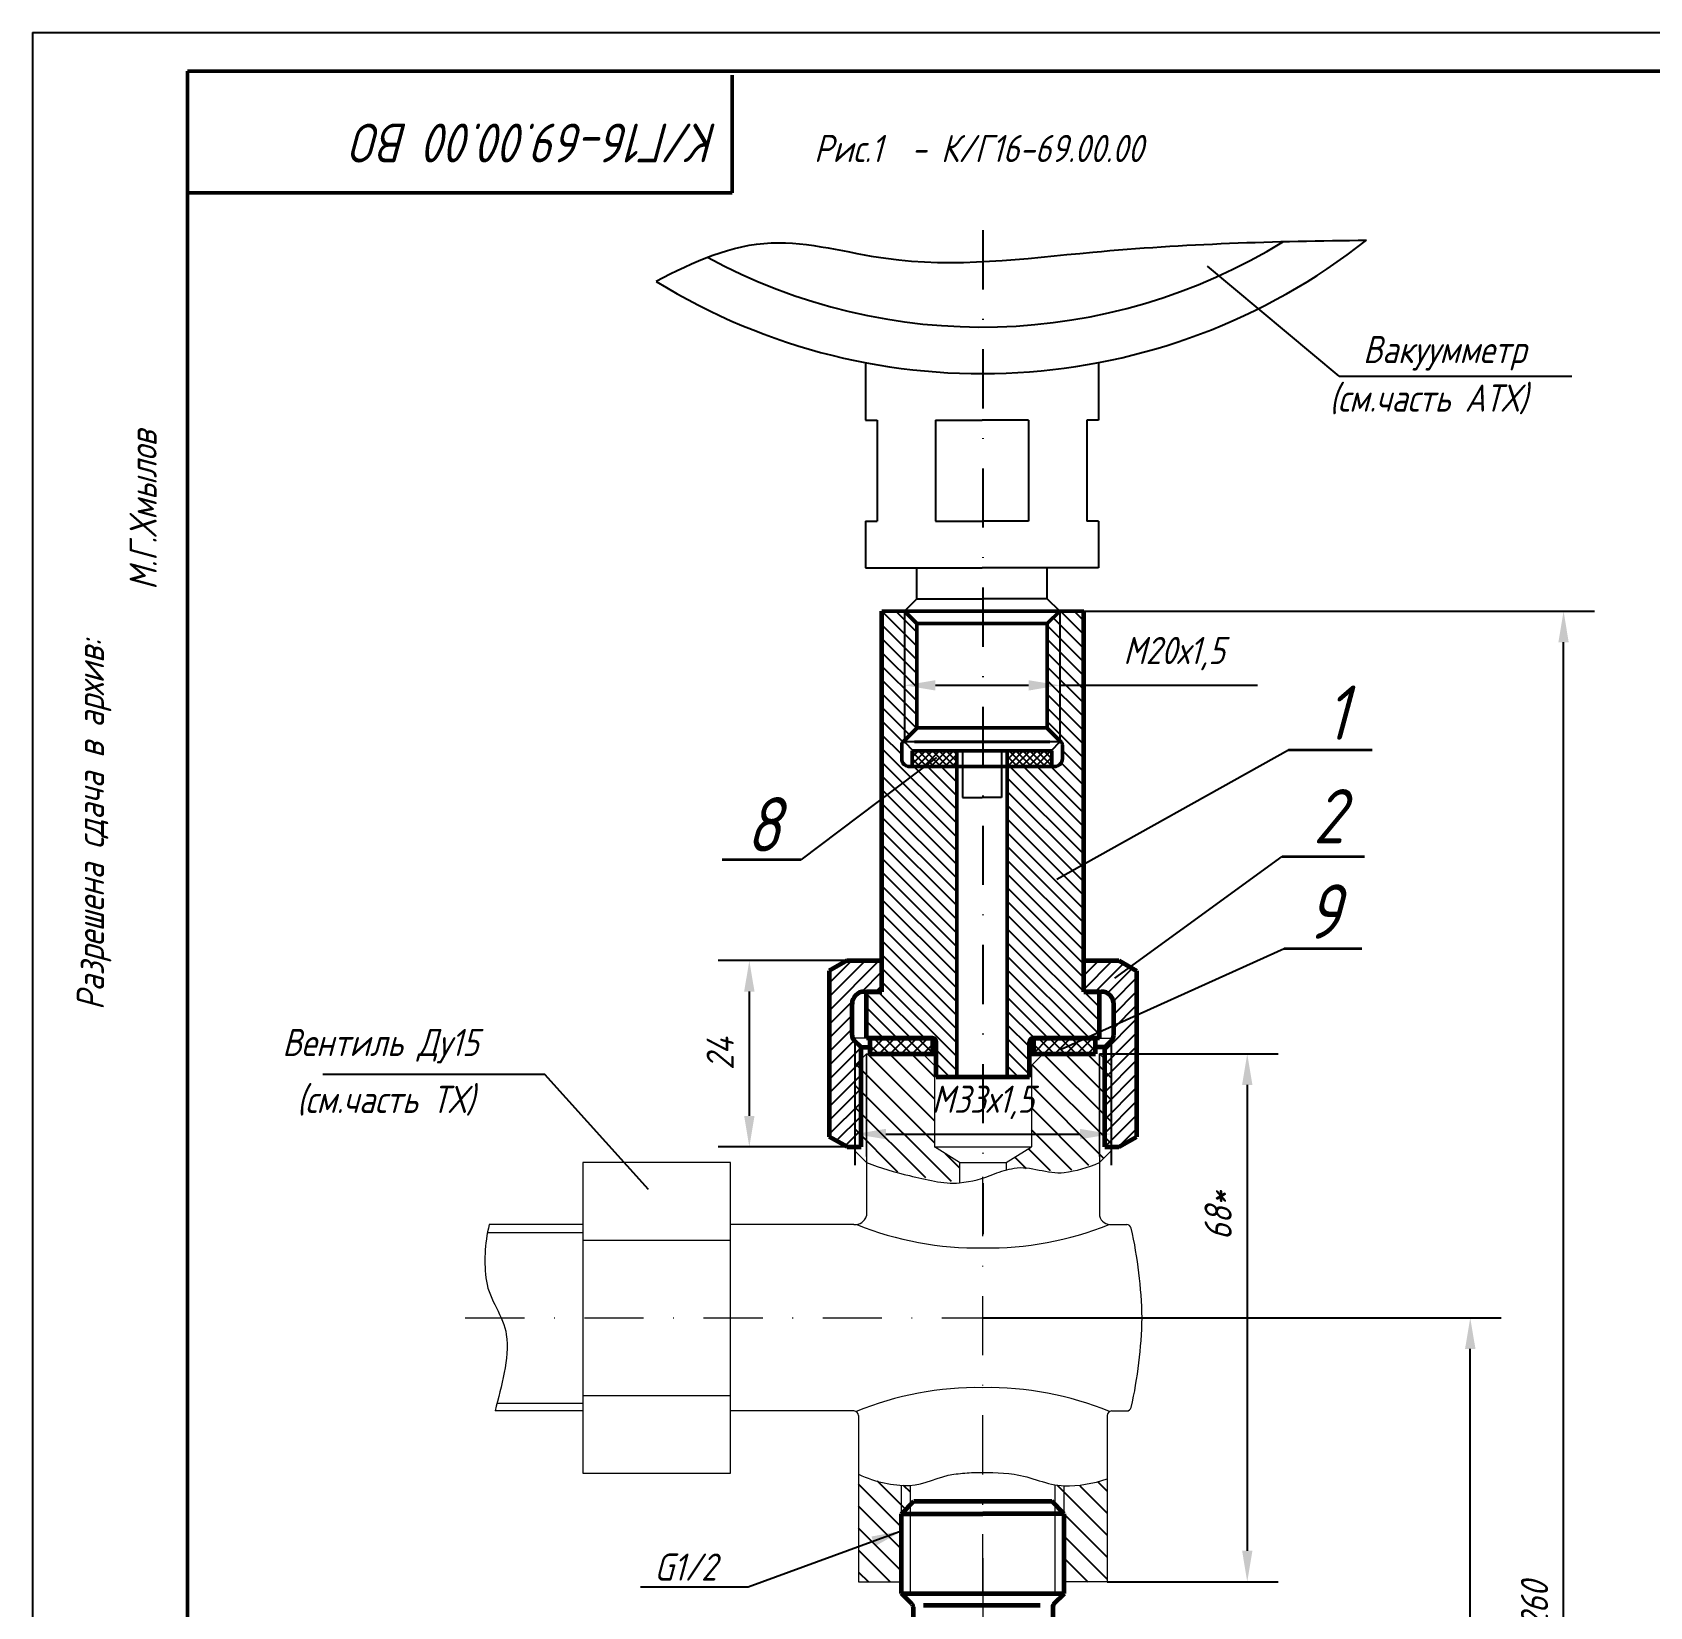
# Model space of a CAD drawing. Header units: inches. Extents: x 4898 to 5789, y 2851 to 3271.
# Drawn here: x 4898.4 to 5106.7, y 3068 to 3270.8 of the extents above; entities that cross this region are included whole.
import ezdxf

# ---------------------------------------------------------------- set-up
doc = ezdxf.new("R2010")
doc.units = ezdxf.units.IN
doc.header["$LTSCALE"] = 0.6
doc.header["$MEASUREMENT"] = 0
for name, pattern in [('DASHDOT', [25.4, 12.7, -6.35, 0, -6.35]), ('K5LT_BASIC', [0]), ('K5LT_THIN', [0])]:
    doc.linetypes.add(name, pattern=pattern)
doc.styles.get("Standard").update_dxf_attribs({"font": 'romand.shx', "width": 0.8, "oblique": 15, "height": 3.5})
doc.dimstyles.get("Standard").update_dxf_attribs({"dimtxt": 3.5, "dimasz": 4, "dimexe": 4, "dimexo": 0, "dimgap": 2, "dimtad": 1, "dimrnd": 0.05, "dimtxsty": 'Standard', "dimcen": 0.09, "dimadec": 0, "dimazin": 2, "dimtfac": 1, "dimtmove": 0, "dimatfit": 3, "dimfxl": 0.18, "dimtolj": 1, "dimtzin": 0, "dimlwd": 25, "dimlwe": 25, "dimarcsym": 0})
pattern_1 = [(135, (3714.0886, 188.417), (-1.4142136, -1.4142136), [])]

# ---------------------------------------------------------------- blocks, each defined once
blk = doc.blocks.new('U44')
at = {"color": 5, "linetype": 'K5LT_BASIC', "lineweight": 60, "true_color": 0x0000ff}
for p, q in [((2859.11, -1293.45), (2857.81, -1295.7)), ((2857.81, -1295.7), (2859.11, -1293.45)), ((2871.51, -1293.45), (2859.11, -1293.45)), ((2872.81, -1295.7), (2871.51, -1293.45)), ((2854.81, -1295.95), (2857.81, -1295.95)), ((2854.81, -1295.95), (2854.81, -1317.45)), ((2854.81, -1296.45), (2854.81, -1297.2)), ((2857.81, -1295.7), (2857.81, -1317.7)), ((2857.81, -1295.7), (2857.81, -1306.7)), ((2857.81, -1295.7), (2857.81, -1317.7)), ((2857.81, -1295.7), (2857.81, -1317.7)), ((2857.81, -1306.7), (2857.81, -1295.7)), ((2872.81, -1295.7), (2872.81, -1317.7)), ((2872.81, -1295.7), (2872.81, -1317.7)), ((2872.81, -1306.7), (2872.81, -1295.7)), ((2875.81, -1295.95), (2872.81, -1295.95)), ((2875.81, -1295.95), (2875.81, -1296.7)), ((2875.81, -1295.95), (2875.81, -1317.45)), ((2879.96, -1297.55), (2881.31, -1296.2)), ((2881.31, -1296.2), (2881.31, -1317.2)), ((2881.31, -1296.22), (2891.58, -1296.22)), ((2891.58, -1296.22), (2891.58, -1306.71)), ((2891.58, -1296.22), (2893.18, -1297.82)), ((2879.6, -1297.7), (2876.81, -1297.7)), ((2879.81, -1299.05), (2879.81, -1314.08)), ((2893.18, -1297.82), (2893.18, -1315.58)), ((2871.16, -1299.77), (2859.46, -1299.77)), ((2857.81, -1317.7), (2857.81, -1306.7)), ((2857.81, -1306.7), (2857.81, -1317.7)), ((2872.81, -1306.7), (2872.81, -1317.7)), ((2891.58, -1317.18), (2891.58, -1306.69)), ((2871.16, -1313.63), (2859.46, -1313.63)), ((2879.6, -1315.7), (2876.81, -1315.7)), ((2879.96, -1315.85), (2881.31, -1317.2)), ((2891.58, -1317.18), (2893.18, -1315.58)), ((2857.81, -1317.45), (2854.81, -1317.45)), ((2859.11, -1319.95), (2857.81, -1317.7)), ((2857.81, -1317.7), (2859.11, -1319.95)), ((2872.81, -1317.7), (2871.51, -1319.95)), ((2872.81, -1317.45), (2875.81, -1317.45)), ((2881.31, -1317.18), (2891.58, -1317.18)), ((2871.51, -1319.95), (2859.11, -1319.95))]:
    blk.add_line(p, q, dxfattribs=at)
at = {"color": 7, "linetype": 'K5LT_THIN', "lineweight": 18}
for p, q in [((2881.31, -1297.38), (2895.24, -1297.38)), ((2881.31, -1316.02), (2895.3, -1316.02))]:
    blk.add_line(p, q, dxfattribs=at)
at = {"color": 5, "linetype": 'K5LT_BASIC', "lineweight": 60, "true_color": 0x0000ff}
for centre, radius, start, end in [((2862.12, -1296.56), 4.17, 146.7144, 230.3384), ((2862.12, -1296.56), 4.17, 146.7145, 230.3384), ((2868.5, -1296.56), 4.17, 309.6616, 33.2855), ((2876.81, -1296.7), 1, 180, 270), ((2879.6, -1297.2), 0.5, 270, 315), ((2873.19, -1306.7), 15.38, 153.2217, 180), ((2873.19, -1306.7), 15.38, 153.2217, 180), ((2857.43, -1306.7), 15.38, 0, 26.7783), ((2873.19, -1306.7), 15.38, 180, 206.7783), ((2873.19, -1306.7), 15.38, 180, 206.7783), ((2857.43, -1306.7), 15.38, 333.2217, 0), ((2862.12, -1316.84), 4.17, 129.6616, 213.2856), ((2862.12, -1316.84), 4.17, 129.6616, 213.2855), ((2868.5, -1316.84), 4.17, 326.7145, 50.3384), ((2876.81, -1316.7), 1, 90, 180), ((2879.6, -1316.2), 0.5, 45, 90)]:
    blk.add_arc(centre, radius, start, end, dxfattribs=at)
blk = doc.blocks.new('*X351')
at = {"color": 0}
for p, q in [((1145.52, 802.47), (1147.24, 804.19)), ((1145.52, 803.37), (1146.34, 804.19)), ((1147.42, 802.19), (1145.52, 804.09)), ((1146.13, 802.19), (1148.13, 804.19)), ((1148.32, 802.19), (1146.32, 804.19)), ((1147.03, 802.19), (1149.03, 804.19)), ((1149.22, 802.19), (1147.22, 804.19)), ((1147.93, 802.19), (1149.93, 804.19)), ((1150.12, 802.19), (1148.12, 804.19)), ((1148.83, 802.19), (1150.83, 804.19)), ((1151.02, 802.19), (1149.02, 804.19)), ((1151.27, 802.83), (1149.91, 804.19)), ((1151.27, 803.73), (1150.81, 804.19)), ((1157.77, 803.95), (1158.01, 804.19)), ((1157.77, 803.05), (1158.91, 804.19)), ((1157.81, 802.19), (1159.81, 804.19)), ((1160, 802.19), (1158, 804.19)), ((1158.71, 802.19), (1160.71, 804.19)), ((1160.89, 802.19), (1158.89, 804.19)), ((1159.6, 802.19), (1161.6, 804.19)), ((1161.79, 802.19), (1159.79, 804.19)), ((1160.5, 802.19), (1162.5, 804.19)), ((1162.69, 802.19), (1160.69, 804.19)), ((1161.4, 802.19), (1163.4, 804.19)), ((1163.52, 802.26), (1161.59, 804.19)), ((1163.52, 803.16), (1162.49, 804.19)), ((1163.52, 804.05), (1163.38, 804.19)), ((1146.53, 802.19), (1145.52, 803.2)), ((1145.63, 802.19), (1145.52, 802.3)), ((1149.73, 802.19), (1151.27, 803.73)), ((1150.62, 802.19), (1151.27, 802.84)), ((1159.1, 802.19), (1157.77, 803.52)), ((1158.2, 802.19), (1157.77, 802.62)), ((1162.3, 802.19), (1163.52, 803.41)), ((1163.2, 802.19), (1163.52, 802.51))]:
    blk.add_line(p, q, dxfattribs=at)
blk = doc.blocks.new('*D803')
at = {"color": 0, "lineweight": 25, "transparency": 16777216}
for p, q in [((5010.68, 3196.23), (5010.68, 3182.68)), ((5030.68, 3196.23), (5030.68, 3182.68)), ((5014.68, 3186.68), (5026.68, 3186.68)), ((5030.68, 3186.68), (5056.15, 3186.68))]:
    blk.add_line(p, q, dxfattribs=at)
at = {"color": 0, "transparency": 16777216}
for points in [[(5014.68, 3187.34), (5014.68, 3186.01), (5010.68, 3186.68)], [(5026.68, 3187.34), (5026.68, 3186.01), (5030.68, 3186.68)]]:
    blk.add_solid(points, dxfattribs=at)
at = {"layer": 'DEFPOINTS', "color": 0, "transparency": 16777216}
for p in [(5010.68, 3196.23), (5030.68, 3196.23), (5030.68, 3186.68)]:
    blk.add_point(p, dxfattribs=at)
at = {"color": 0, "transparency": 16777216, "insert": (5045.41, 3190.76), "char_height": 3.5, "attachment_point": 5}
blk.add_mtext('\\A1;М20х1,5', dxfattribs=at)
blk = doc.blocks.new('*D802')
at = {"color": 0, "lineweight": 25, "transparency": 16777216}
for p, q in [((5003.29, 3151.23), (4986.71, 3151.23)), ((4990.71, 3147.23), (4990.71, 3131.23)), ((5003.29, 3127.23), (4986.71, 3127.23))]:
    blk.add_line(p, q, dxfattribs=at)
at = {"color": 0, "transparency": 16777216}
for points in [[(4990.04, 3147.23), (4991.38, 3147.23), (4990.71, 3151.23)], [(4990.04, 3131.23), (4991.38, 3131.23), (4990.71, 3127.23)]]:
    blk.add_solid(points, dxfattribs=at)
at = {"layer": 'DEFPOINTS', "color": 0, "transparency": 16777216}
for p in [(5003.29, 3151.23), (4990.71, 3127.23), (5003.29, 3127.23)]:
    blk.add_point(p, dxfattribs=at)
at = {"color": 0, "transparency": 16777216, "insert": (4986.96, 3139.23), "char_height": 3.5, "attachment_point": 5, "rotation": 90}
blk.add_mtext('\\A1;24', dxfattribs=at)
blk = doc.blocks.new('*D805')
at = {"color": 0, "lineweight": 25, "transparency": 16777216}
for p, q in [((5035.79, 3139.23), (5058.83, 3139.23)), ((5054.83, 3135.23), (5054.83, 3075.23)), ((5036.79, 3071.23), (5058.83, 3071.23))]:
    blk.add_line(p, q, dxfattribs=at)
at = {"color": 0, "transparency": 16777216}
for points in [[(5054.17, 3135.23), (5055.5, 3135.23), (5054.83, 3139.23)], [(5054.17, 3075.23), (5055.5, 3075.23), (5054.83, 3071.23)]]:
    blk.add_solid(points, dxfattribs=at)
at = {"layer": 'DEFPOINTS', "color": 0, "transparency": 16777216}
for p in [(5035.79, 3139.23), (5036.79, 3071.23), (5054.83, 3071.23)]:
    blk.add_point(p, dxfattribs=at)
at = {"color": 0, "transparency": 16777216, "insert": (5051.08, 3118.38), "char_height": 3.5, "attachment_point": 5, "rotation": 90}
blk.add_mtext('\\A1;68*', dxfattribs=at)
blk = doc.blocks.new('*D804')
at = {"color": 0, "lineweight": 25, "transparency": 16777216}
for p, q in [((5004.29, 3140.88), (5004.29, 3124.89)), ((5037.29, 3140.88), (5037.29, 3124.89)), ((5008.29, 3128.89), (5033.29, 3128.89))]:
    blk.add_line(p, q, dxfattribs=at)
at = {"color": 0, "transparency": 16777216}
for points in [[(5008.29, 3129.56), (5008.29, 3128.22), (5004.29, 3128.89)], [(5033.29, 3129.56), (5033.29, 3128.22), (5037.29, 3128.89)]]:
    blk.add_solid(points, dxfattribs=at)
at = {"layer": 'DEFPOINTS', "color": 0, "transparency": 16777216}
for p in [(5004.29, 3140.88), (5037.29, 3140.88), (5037.29, 3128.89)]:
    blk.add_point(p, dxfattribs=at)
at = {"color": 0, "transparency": 16777216, "insert": (5020.79, 3132.97), "char_height": 3.5, "attachment_point": 5}
blk.add_mtext('\\A1;М33х1,5', dxfattribs=at)
blk = doc.blocks.new('*D808')
at = {"color": 0, "lineweight": 25, "transparency": 16777216}
for p, q in [((5020.79, 3105.23), (5087.55, 3105.23)), ((5083.55, 2942.23), (5083.55, 3101.23)), ((5020.79, 2938.23), (5087.55, 2938.23))]:
    blk.add_line(p, q, dxfattribs=at)
at = {"color": 0, "transparency": 16777216}
for points in [[(5082.88, 3101.23), (5084.22, 3101.23), (5083.55, 3105.23)], [(5082.88, 2942.23), (5084.22, 2942.23), (5083.55, 2938.23)]]:
    blk.add_solid(points, dxfattribs=at)
at = {"layer": 'DEFPOINTS', "color": 0, "transparency": 16777216}
for p in [(5020.79, 3105.23), (5083.55, 3105.23), (5020.79, 2938.23)]:
    blk.add_point(p, dxfattribs=at)
at = {"color": 0, "transparency": 16777216, "insert": (5079.8, 3021.73), "char_height": 3.5, "attachment_point": 5, "rotation": 90}
blk.add_mtext('\\A1;167*', dxfattribs=at)
blk = doc.blocks.new('*D876')
at = {"color": 0, "lineweight": 25, "transparency": 16777216}
for p, q in [((5033.79, 3196.23), (5099.57, 3196.23)), ((5095.57, 2942.23), (5095.57, 3192.23)), ((5020.79, 2938.23), (5099.57, 2938.23))]:
    blk.add_line(p, q, dxfattribs=at)
at = {"color": 0, "transparency": 16777216}
for points in [[(5094.9, 3192.23), (5096.23, 3192.23), (5095.57, 3196.23)], [(5094.9, 2942.23), (5096.23, 2942.23), (5095.57, 2938.23)]]:
    blk.add_solid(points, dxfattribs=at)
at = {"layer": 'DEFPOINTS', "color": 0, "transparency": 16777216}
for p in [(5033.79, 3196.23), (5095.57, 3196.23), (5020.79, 2938.23)]:
    blk.add_point(p, dxfattribs=at)
at = {"color": 0, "transparency": 16777216, "insert": (5091.82, 3067.23), "char_height": 3.5, "attachment_point": 5, "rotation": 90}
blk.add_mtext('\\A1;~260', dxfattribs=at)

msp = doc.modelspace()

# ---------------------------------------------------------------- hatches: boundary and pattern name
h = msp.add_hatch()
h.set_pattern_fill('ANSI31', color=256, scale=10, angle=90)
h.set_pattern_definition([(135, (-1621.9926, 2279.4119), (-0.88388348, -0.88388348), [])])
h.paths.add_polyline_path([(5017.428, 3171.228), (5017.428, 3176.228), (5011.328, 3176.228, -0.4142136), (5010.328, 3177.228), (5010.328, 3179.021, -0.1989124), (5010.475, 3179.375), (5010.678, 3179.578), (5010.678, 3188.31), (5010.678, 3196.228), (5007.788, 3196.228), (5007.788, 3188.31), (5007.788, 3177.284), (5007.788, 3151.228), (5007.788, 3147.228), (5005.788, 3147.228), (5005.788, 3141.228), (5006.288, 3141.228), (5006.288, 3141.228), (5014.288, 3141.228, -0.4142136), (5014.788, 3140.728), (5014.788, 3136.228), (5017.428, 3136.228)])
h.paths.add_polyline_path([(5033.788, 3183.31), (5033.788, 3188.31), (5033.788, 3196.228), (5030.678, 3196.228), (5030.678, 3188.31), (5030.678, 3179.578), (5030.882, 3179.375, -0.1989124), (5031.028, 3179.021), (5031.028, 3177.228, -0.4142136), (5030.028, 3176.228), (5023.966, 3176.228), (5023.928, 3176.19), (5023.928, 3170.284), (5023.928, 3136.228), (5026.788, 3136.228), (5026.788, 3140.728, -0.4142136), (5027.288, 3141.228), (5027.288, 3141.228), (5035.288, 3141.228), (5035.788, 3141.228), (5035.788, 3147.228), (5033.788, 3147.228)])
h.paths.add_polyline_path([(5012.278, 3188.31), (5012.278, 3194.628), (5010.678, 3196.228), (5010.678, 3188.31), (5010.678, 3179.578), (5012.278, 3181.178)], flags=17)
h.paths.add_polyline_path([(5030.678, 3188.31), (5030.678, 3196.228), (5029.078, 3194.628), (5029.078, 3188.31), (5029.078, 3181.178), (5030.678, 3179.578)], flags=17)
h = msp.add_hatch()
h.set_pattern_fill('ANSI31', color=256, scale=10)
h.set_pattern_definition([(45, (-1621.9926, 2279.4119), (-0.88388348, 0.88388348), [])])
h.paths.add_polyline_path([(5004.288, 3140.878), (5004.231, 3140.936, -0.1989124), (5003.938, 3141.643), (5003.938, 3145.628, -0.4142136), (5005.538, 3147.228), (5007.788, 3147.228), (5007.788, 3151.228), (5003.288, 3151.228), (5000.988, 3149.901), (5000.988, 3128.556), (5003.288, 3127.228), (5004.288, 3127.228)])
h.paths.add_polyline_path([(5005.1, 3140.067), (5004.288, 3140.878), (5004.288, 3137.728), (5005.1, 3138.54)], flags=17)
h.paths.add_polyline_path([(5040.588, 3149.901), (5038.288, 3151.228), (5033.788, 3151.228), (5033.788, 3147.228), (5035.788, 3147.228), (5036.038, 3147.228, -0.4142136), (5037.638, 3145.628), (5037.638, 3141.643, -0.1989124), (5037.345, 3140.936), (5037.288, 3140.878), (5037.288, 3127.228), (5038.288, 3127.228), (5040.588, 3128.556)])
h.paths.add_polyline_path([(5037.288, 3140.878), (5036.476, 3140.067), (5036.476, 3138.54), (5037.288, 3137.728)], flags=17)
h.paths.add_polyline_path([(5037.288, 3137.728), (5036.476, 3138.54), (5036.476, 3127.228), (5037.288, 3127.228)], flags=17)
h.paths.add_polyline_path([(5005.1, 3138.54), (5004.288, 3137.728), (5004.288, 3127.228), (5005.1, 3127.228)], flags=17)
h = msp.add_hatch()
h.set_pattern_fill('НЕМЕТАЛЛ', angle=135, style=0, pattern_type=0)
h.set_pattern_definition([(135, (3714.0886, 188.417), (-0.70710678, -0.70710678), []), (225, (3714.0886, 188.417), (0.70710678, -0.70710678), [])])
h.paths.add_polyline_path([(5014.288, 3141.228), (5006.288, 3141.228), (5006.288, 3139.228), (5014.288, 3139.228)])
h.paths.add_polyline_path([(5027.288, 3139.228), (5035.288, 3139.228), (5035.288, 3141.228), (5027.288, 3141.228)])
h = msp.add_hatch()
h.set_pattern_fill('МЕТАЛЛ', angle=135, style=0, pattern_type=0)
h.set_pattern_definition(pattern_1)
h.paths.add_polyline_path([(5013.038, 3139.228), (5005.788, 3139.228), (5005.1, 3138.54), (5005.1, 3127.228), (5004.288, 3127.228), (5004.288, 3126.728), (5005.788, 3125.228), (5011.335, 3123.539), (5017.788, 3122.614), (5017.788, 3125.228), (5014.538, 3127.228), (5014.538, 3137.728)])
h.paths.add_polyline_path([(5027.038, 3137.728), (5027.038, 3127.228), (5023.788, 3125.228), (5023.788, 3124.267), (5024.812, 3124.494), (5027.468, 3124.37), (5031.252, 3123.948), (5035.788, 3125.228), (5037.288, 3126.728), (5037.288, 3127.228), (5036.476, 3127.228), (5036.476, 3138.54), (5035.788, 3139.228), (5028.538, 3139.228)])
h.paths.add_polyline_path([(5005.1, 3127.228), (5005.1, 3138.54), (5004.288, 3137.728), (5004.288, 3127.228)])
h.paths.add_polyline_path([(5037.288, 3127.228), (5037.288, 3137.728), (5036.476, 3138.54), (5036.476, 3127.228)])
h = msp.add_hatch()
h.set_pattern_fill('МЕТАЛЛ', angle=135, style=0, pattern_type=0)
h.set_pattern_definition(pattern_1)
h.paths.add_polyline_path([(5004.788, 3085.08), (5004.788, 3071.228), (5006.293, 3071.228), (5007.558, 3071.228), (5009.009, 3071.228), (5010.328, 3071.228), (5010.311, 3078.788), (5010.311, 3079.996), (5011.111, 3080.796), (5011.473, 3081.158), (5011.473, 3082.482), (5011.473, 3083.654), (5010.824, 3083.651), (5010.653, 3083.646), (5008.664, 3083.841), (5006.555, 3084.375)])
h = msp.add_hatch()
h.set_pattern_fill('МЕТАЛЛ', angle=135, style=0, pattern_type=0)
h.set_pattern_definition(pattern_1)
h.paths.add_polyline_path([(5031.266, 3079.996), (5031.249, 3071.228), (5032.724, 3071.228), (5034.019, 3071.228), (5034.957, 3071.228), (5036.503, 3071.228), (5036.788, 3071.228), (5036.805, 3071.863), (5036.788, 3072.06), (5036.788, 3074.233), (5036.788, 3075.961), (5036.788, 3077.39), (5036.788, 3078.67), (5036.788, 3079.623), (5036.788, 3081.053), (5036.788, 3082.256), (5036.788, 3083.316), (5036.844, 3084.442), (5036.788, 3084.476), (5036.187, 3084.286), (5034.932, 3083.856), (5033.086, 3083.563), (5031.86, 3083.61), (5030.925, 3083.61), (5030.104, 3083.714), (5030.013, 3082.999), (5030.104, 3082.184), (5030.104, 3081.158)])

# ---------------------------------------------------------------- linework, layer by layer
for p, q in [((4898.377, 3270.773), (4898.377, 2850.773)), ((5066.652, 3226.491), (5049.733, 3240.673)), ((5005.678, 3228.247), (5005.678, 3220.828)), ((5035.678, 3228.247), (5035.678, 3220.828)), ((5066.652, 3226.491), (5096.631, 3226.491)), ((5005.678, 3220.828), (5007.178, 3220.828)), ((5007.178, 3220.828), (5007.178, 3207.828)), ((5014.678, 3220.828), (5014.678, 3207.828)), ((5014.678, 3220.828), (5020.678, 3220.828)), ((5026.678, 3220.828), (5020.678, 3220.828)), ((5026.678, 3220.828), (5026.678, 3218.508)), ((5026.678, 3220.828), (5026.678, 3207.828)), ((5034.178, 3220.828), (5034.178, 3207.828)), ((5035.678, 3220.828), (5034.178, 3220.828)), ((5005.678, 3207.828), (5007.178, 3207.828)), ((5005.678, 3207.828), (5005.678, 3201.828)), ((5014.678, 3207.828), (5020.678, 3207.828)), ((5026.678, 3207.828), (5020.678, 3207.828)), ((5035.678, 3207.828), (5034.178, 3207.828)), ((5035.678, 3207.828), (5035.678, 3201.828)), ((5005.678, 3201.828), (5020.678, 3201.828)), ((5012.278, 3197.828), (5012.278, 3201.868)), ((5035.678, 3201.828), (5020.678, 3201.828)), ((5029.078, 3197.828), (5029.078, 3201.868)), ((5010.678, 3196.228), (5012.278, 3197.828)), ((5012.278, 3197.828), (5020.678, 3197.828)), ((5029.078, 3197.828), (5020.678, 3197.828)), ((5030.678, 3196.228), (5029.078, 3197.828)), ((5030.678, 3196.228), (5029.078, 3197.828)), ((5010.678, 3196.228), (5010.678, 3188.31)), ((5030.678, 3196.228), (5029.078, 3194.628)), ((5030.678, 3196.228), (5030.678, 3188.31)), ((5010.678, 3188.31), (5010.678, 3179.578)), ((5030.678, 3188.31), (5030.678, 3179.578)), ((5029.058, 3181.318), (5029.058, 3181.198)), ((5030.678, 3179.388), (5010.678, 3179.388)), ((5010.678, 3179.388), (5011.798, 3178.228)), ((5030.678, 3179.388), (5029.559, 3178.228)), ((5030.29, 3161.728), (5060.129, 3178.356)), ((5014.796, 3177.383), (4997.322, 3164.224)), ((5018.178, 3178.228), (5018.178, 3172.228)), ((5023.178, 3178.228), (5023.178, 3172.228)), ((5018.178, 3172.228), (5020.678, 3172.228)), ((5023.178, 3172.228), (5020.678, 3172.228)), ((5037.8, 3148.965), (5059.309, 3164.632)), ((5030.873, 3139.827), (5059.605, 3152.779)), ((4898.377, 3147.773), (4898.377, 2850.773)), ((4964.388, 3136.578), (4935.804, 3136.578)), ((4977.727, 3121.768), (4964.388, 3136.578)), ((5010.387, 3077.799), (4990.54, 3070.527)), ((4990.54, 3070.527), (4976.678, 3070.527))]:
    msp.add_line(p, q)
at = {"lineweight": 25}
msp.add_line((4898.377, 3270.773), (5789.377, 3270.773), dxfattribs=at)
at = {"lineweight": 50}
for p, q in [((4918.377, 3265.773), (4918.377, 2855.773)), ((4918.377, 3265.773), (5784.377, 3265.773)), ((4988.51, 3250.109), (4988.51, 3265.279)), ((4918.446, 3250.109), (4988.51, 3250.109)), ((5007.788, 3196.228), (5033.788, 3196.228)), ((5010.678, 3196.228), (5012.278, 3194.628)), ((5030.678, 3196.228), (5029.078, 3194.628)), ((5012.278, 3194.628), (5012.278, 3188.31)), ((5012.278, 3194.628), (5020.678, 3194.628)), ((5029.078, 3194.628), (5020.678, 3194.628)), ((5029.078, 3194.628), (5029.078, 3188.31)), ((5012.278, 3188.31), (5012.278, 3181.198)), ((5029.078, 3188.31), (5029.078, 3181.198)), ((5010.475, 3179.375), (5012.278, 3181.178)), ((5012.278, 3181.198), (5020.678, 3181.198)), ((5029.078, 3181.198), (5020.678, 3181.198)), ((5030.882, 3179.375), (5029.078, 3181.178)), ((5010.328, 3179.021), (5010.328, 3177.228)), ((5031.028, 3179.021), (5031.028, 3177.228)), ((5011.328, 3176.228), (5020.678, 3176.228)), ((5011.678, 3178.228), (5020.678, 3178.228)), ((5011.678, 3178.228), (5011.678, 3176.228)), ((5017.428, 3178.228), (5017.428, 3170.284)), ((5029.678, 3178.228), (5020.678, 3178.228)), ((5030.028, 3176.228), (5020.678, 3176.228)), ((5023.928, 3178.228), (5023.928, 3170.284)), ((5029.678, 3178.228), (5029.678, 3176.228)), ((5017.428, 3171.228), (5017.428, 3136.228)), ((5023.928, 3171.228), (5023.928, 3136.228))]:
    msp.add_line(p, q, dxfattribs=at)
at = {"linetype": 'DASHDOT'}
msp.add_line((5020.788, 3245.292), (5020.788, 3116.008), dxfattribs=at)
at = {"color": 5, "linetype": 'K5LT_BASIC', "lineweight": 60, "true_color": 0x0000ff}
for p, q in [((5007.788, 3188.31), (5007.788, 3196.228)), ((5007.788, 3188.31), (5007.788, 3196.228)), ((5033.788, 3188.31), (5033.788, 3196.228)), ((5033.788, 3188.31), (5033.788, 3196.228)), ((5007.788, 3177.284), (5007.788, 3188.31)), ((5033.788, 3177.284), (5033.788, 3188.31)), ((5007.788, 3147.228), (5007.788, 3183.31)), ((5033.788, 3147.228), (5033.788, 3183.31)), ((5003.288, 3151.228), (5000.988, 3149.901)), ((5003.288, 3151.228), (5007.788, 3151.228)), ((5033.788, 3151.228), (5038.288, 3151.228)), ((5038.288, 3151.228), (5040.588, 3149.901)), ((5000.988, 3149.901), (5000.988, 3128.556)), ((5000.988, 3149.901), (5000.988, 3128.556)), ((5040.588, 3149.901), (5040.588, 3128.556)), ((5005.538, 3147.228), (5007.788, 3147.228)), ((5005.788, 3141.228), (5005.788, 3147.228)), ((5007.788, 3147.228), (5005.788, 3147.228)), ((5033.788, 3147.228), (5036.038, 3147.228)), ((5035.788, 3147.228), (5033.788, 3147.228)), ((5035.788, 3141.228), (5035.788, 3147.228)), ((5003.938, 3141.643), (5003.938, 3145.628)), ((5037.638, 3141.643), (5037.638, 3145.628)), ((5005.1, 3140.067), (5004.231, 3140.936)), ((5014.288, 3141.228), (5005.788, 3141.228)), ((5006.288, 3139.228), (5006.288, 3141.228)), ((5006.288, 3141.228), (5014.288, 3141.228)), ((5014.288, 3141.228), (5014.288, 3139.228)), ((5027.288, 3141.228), (5027.288, 3139.228)), ((5027.288, 3141.228), (5035.288, 3141.228)), ((5035.788, 3141.228), (5027.288, 3141.228)), ((5035.288, 3139.228), (5035.288, 3141.228)), ((5036.476, 3140.067), (5037.345, 3140.936)), ((5005.1, 3127.228), (5005.1, 3140.067)), ((5005.1, 3140.067), (5006.288, 3140.067)), ((5006.288, 3139.228), (5014.788, 3139.228)), ((5014.788, 3136.228), (5014.788, 3140.728)), ((5026.788, 3136.228), (5026.788, 3140.728)), ((5026.788, 3139.228), (5035.288, 3139.228)), ((5036.476, 3140.067), (5035.288, 3140.067)), ((5036.476, 3127.228), (5036.476, 3140.067)), ((5026.788, 3136.228), (5014.788, 3136.228)), ((5003.288, 3127.228), (5000.988, 3128.556)), ((5038.288, 3127.228), (5040.588, 3128.556)), ((5003.288, 3127.228), (5005.1, 3127.228)), ((5036.476, 3127.228), (5038.288, 3127.228))]:
    msp.add_line(p, q, dxfattribs=at)
at = {"linetype": 'Continuous'}
for p, q in [((5007.788, 3196.228), (5007.788, 3188.31)), ((5007.788, 3196.228), (5007.788, 3188.31)), ((5033.788, 3196.228), (5033.788, 3188.31)), ((5033.788, 3196.228), (5033.788, 3188.31)), ((5007.788, 3188.31), (5007.788, 3177.284)), ((5033.788, 3188.31), (5033.788, 3177.284)), ((5007.788, 3183.31), (5007.788, 3151.228)), ((5033.788, 3183.31), (5033.788, 3151.228))]:
    msp.add_line(p, q, dxfattribs=at)
at = {"lineweight": 40}
msp.add_line((5029.43, 3179.388), (5011.963, 3179.388), dxfattribs=at)
at = {"lineweight": 35}
for p, q in [((5060.129, 3178.356), (5070.937, 3178.356)), ((4997.322, 3164.224), (4987.205, 3164.224)), ((5059.309, 3164.632), (5069.927, 3164.632)), ((5059.605, 3152.779), (5069.593, 3152.779))]:
    msp.add_line(p, q, dxfattribs=at)
at = {"color": 0}
msp.add_line((5023.928, 3176.19), (5023.966, 3176.228), dxfattribs=at)
at = {"color": 7, "linetype": 'K5LT_THIN', "lineweight": 18}
for p, q in [((5004.288, 3127.228), (5004.288, 3140.878)), ((5011.7, 3141.228), (5004.344, 3141.228)), ((5011.7, 3141.228), (5014.288, 3141.228)), ((5027.288, 3141.228), (5037.232, 3141.228)), ((5037.288, 3127.228), (5037.288, 3140.878)), ((5005.788, 3139.228), (5004.288, 3137.728)), ((5005.788, 3139.228), (5005.788, 3118.342)), ((5005.788, 3125.981), (5005.788, 3139.228)), ((5005.788, 3139.228), (5006.288, 3139.228)), ((5014.538, 3137.728), (5013.038, 3139.228)), ((5027.038, 3137.728), (5028.538, 3139.228)), ((5035.788, 3125.981), (5035.788, 3139.228)), ((5035.788, 3139.228), (5037.288, 3137.728)), ((5035.788, 3139.228), (5035.788, 3118.342)), ((5004.288, 3137.728), (5004.288, 3126.728)), ((5014.538, 3137.728), (5014.538, 3127.228)), ((5014.538, 3137.728), (5014.788, 3137.728)), ((5027.038, 3137.728), (5026.788, 3137.728)), ((5027.038, 3137.728), (5027.038, 3127.228)), ((5037.288, 3137.728), (5037.288, 3126.728)), ((5004.288, 3126.728), (5005.788, 3125.228)), ((5017.788, 3125.228), (5014.538, 3127.228)), ((5014.538, 3127.228), (5027.038, 3127.228)), ((5023.788, 3125.228), (5027.038, 3127.228)), ((5037.288, 3126.728), (5035.788, 3125.228)), ((4988.266, 3125.228), (4969.266, 3125.228)), ((4969.266, 3125.228), (4969.266, 3085.228)), ((4988.266, 3085.228), (4988.266, 3125.228)), ((5017.788, 3125.228), (5017.788, 3122.614)), ((5017.788, 3125.228), (5023.788, 3125.228)), ((5023.788, 3125.228), (5023.788, 3124.267)), ((4956.998, 3116.228), (4969.266, 3116.228)), ((4969.266, 3117.228), (4957.215, 3117.228)), ((5004.188, 3117.228), (4988.266, 3117.228)), ((5037.388, 3117.228), (5039.31, 3117.228)), ((4969.266, 3115.228), (4988.266, 3115.228)), ((4969.266, 3095.228), (4988.266, 3095.228)), ((4969.266, 3093.228), (4957.98, 3093.228)), ((4958.223, 3094.228), (4969.266, 3094.228)), ((5004.188, 3093.228), (4988.266, 3093.228)), ((5037.388, 3093.228), (5039.31, 3093.228)), ((5004.788, 3092.628), (5004.788, 3071.228)), ((5036.788, 3092.628), (5036.788, 3071.228)), ((4969.266, 3085.228), (4988.266, 3085.228)), ((5010.311, 3079.996), (5010.311, 3083.658)), ((5031.266, 3079.996), (5031.252, 3083.597)), ((5004.788, 3071.228), (5010.328, 3071.228)), ((5036.788, 3071.228), (5031.249, 3071.228))]:
    msp.add_line(p, q, dxfattribs=at)
at = {"color": 7, "linetype": 'DASHDOT', "lineweight": 18}
for p, q in [((5020.788, 3069.728), (5020.788, 3129.013)), ((4954.136, 3105.228), (5051.266, 3105.228))]:
    msp.add_line(p, q, dxfattribs=at)
at = {"color": 7, "linetype": 'Continuous', "lineweight": 18}
msp.add_line((5020.788, 3074.292), (5020.788, 2914.718), dxfattribs=at)
for radius, start, end in [(80, 238.36933, 308.26427), (74, 241.46635, 301.65161)]:
    msp.add_arc((5020.655, 3306.823), radius, start, end)
at = {"lineweight": 50}
for centre, radius, start, end in [((5010.828, 3179.021), 0.5, 135, 180), ((5030.528, 3179.021), 0.5, 360, 45), ((5011.328, 3177.228), 1, 180, 270), ((5030.028, 3177.228), 1, 270, 0)]:
    msp.add_arc(centre, radius, start, end, dxfattribs=at)
at = {"color": 5, "linetype": 'K5LT_BASIC', "lineweight": 60, "true_color": 0x0000ff}
for centre, radius, start, end in [((5005.538, 3145.628), 1.6, 90, 180), ((5036.038, 3145.628), 1.6, 0, 90), ((5004.938, 3141.643), 1, 180, 225), ((5014.288, 3140.728), 0.5, 0, 90), ((5027.288, 3140.728), 0.5, 90, 180), ((5036.638, 3141.643), 1, 315, 0)]:
    msp.add_arc(centre, radius, start, end, dxfattribs=at)
at = {"color": 7, "linetype": 'K5LT_THIN', "lineweight": 18}
for centre, radius, start, end in [((5004.308, 3118.763), 1.54, 265.55453, 344.09529), ((5037.269, 3118.763), 1.54, 195.90471, 274.44547), ((5020.158, 3156.183), 41.959, 248.14021, 270.86086), ((5021.419, 3156.183), 41.959, 269.13914, 291.85979), ((5039.31, 3116.628), 0.6, 12.6701, 90), ((4983.67, 3104.12), 57.629, 1.10217, 12.6701), ((4983.67, 3106.337), 57.629, 347.3299, 358.89783), ((5020.087, 3055.105), 41.129, 89.02356, 112.30942), ((5021.489, 3055.105), 41.129, 67.69058, 90.97644), ((5004.188, 3092.628), 0.6, 0, 90), ((5037.388, 3092.628), 0.6, 90, 180), ((5039.31, 3093.828), 0.6, 270, 347.3299)]:
    msp.add_arc(centre, radius, start, end, dxfattribs=at)
msp.add_open_spline([(4978.699, 3238.708), (4983.544, 3241.309), (4993.036, 3245.447), (5012.239, 3239.71), (5037.797, 3243.289), (5058.441, 3243.901), (5070.198, 3244.01)], degree=3, knots=[5.0900664, 5.0900664, 5.0900664, 5.0900664, 20.9198106, 35.7829506, 62.4674756, 97.7430819, 97.7430819, 97.7430819, 97.7430819])
for points in [[(5005.788, 3125.228), (5007.607, 3124.529), (5009.456, 3123.966), (5011.335, 3123.539), (5013.448, 3123.059), (5015.664, 3122.427), (5017.788, 3122.614), (5019.294, 3122.747), (5020.788, 3123.137), (5022.265, 3123.759)], [(5022.265, 3123.759), (5023.105, 3124.097), (5023.954, 3124.342), (5024.812, 3124.494), (5026.904, 3124.864), (5029.148, 3123.687), (5031.252, 3123.948), (5032.787, 3124.139), (5034.299, 3124.566), (5035.788, 3125.228)], [(4957.215, 3117.228), (4956.61, 3114.725), (4956.489, 3112.296), (4956.852, 3109.942), (4957.218, 3107.576), (4959.074, 3105.416), (4959.416, 3103.072), (4959.88, 3099.891), (4958.742, 3096.489), (4957.98, 3093.228)], [(5004.788, 3085.08), (5006.979, 3084.061), (5009.161, 3083.584), (5011.335, 3083.649), (5013.25, 3083.706), (5015.126, 3084.809), (5017.06, 3085.08), (5017.804, 3085.184), (5018.558, 3085.254), (5019.317, 3085.293)], [(5019.317, 3085.293), (5021.17, 3085.376), (5023.001, 3085.305), (5024.812, 3085.08), (5026.989, 3084.809), (5029.09, 3083.637), (5031.252, 3083.597), (5033.086, 3083.563), (5034.932, 3083.856), (5036.788, 3084.476)]]:
    msp.add_open_spline(points, degree=3, knots=[0, 0, 0, 0, 1, 1, 1, 2, 2, 2, 3, 3, 3, 3], dxfattribs=at)
msp.add_solid([(5006.892, 3075.808), (5006.434, 3077.06), (5010.419, 3077.81)])
at = {"layer": 'DEFPOINTS', "color": 0, "linetype": 'ByBlock'}
msp.add_point((5032.178, 3196.228), dxfattribs=at)

# ---------------------------------------------------------------- block references
msp.add_blockref('*X351', (3866.158, 2374.038))
at = {"rotation": 90}
msp.add_blockref('U44', (3714.089, 188.417), dxfattribs=at)

# ---------------------------------------------------------------- texts
at = {"linetype": 'Continuous', "lineweight": 25, "oblique": 15, "width": 0.8}
for s, p in [('         М.Г.Хмылов   ', (4914.392, 3182.267)), ('Разрешена сдача в архив:            ', (4907.604, 3144.849))]:
    msp.add_text(s, height=3.5, rotation=90, dxfattribs=at).set_placement(p)
at = {"lineweight": 50, "insert": (4986.747, 3254.026), "char_height": 5, "width": 94.79397, "attachment_point": 1, "rotation": 180}
msp.add_mtext('\\pt20,30,45;К/Г16-69.00.00 ВО', dxfattribs=at)
at = {"lineweight": 35, "insert": (4999.036, 3257.567), "char_height": 3.5, "attachment_point": 1}
msp.add_mtext_dynamic_manual_height_columns('Рис.1  - К/Г16-69.00.00', width=82.40303, gutter_width=17.5, heights=[0], dxfattribs=at)
at = {"char_height": 3.5, "attachment_point": 1}
for s, width, insert in [('Вакуумметр  ', 82.40303, (5069.745, 3231.676)), ('(см.часть АТХ) ', 82.40303, (5065.404, 3225.423)), ('Вентиль Ду15', 42.21469, (4930.573, 3142.439)), ('(см.часть ТХ) ', 82.40303, (4932.429, 3135.107))]:
    msp.add_mtext_dynamic_manual_height_columns(s, width=width, gutter_width=17.5, heights=[0], dxfattribs=dict(at, insert=insert))
at = {"linetype": 'Continuous', "lineweight": 30, "char_height": 7, "width": 19.02954, "attachment_point": 1}
for s, insert in [('1', (5064.861, 3186.661)), ('8', (4990.257, 3172.273)), ('2', (5063.312, 3173.322)), ('9', (5062.437, 3161.051))]:
    msp.add_mtext(s, dxfattribs=dict(at, insert=insert))
at = {"lineweight": 25, "insert": (4978.46, 3071.377), "char_height": 3.5, "width": 30.8241, "attachment_point": 7}
msp.add_mtext('G1/2', dxfattribs=at)

# ---------------------------------------------------------------- dimensions: what is measured, and where the dimension line sits
for base, p1, p2, text, picture, middle in [((5030.678, 3186.676), (5010.678, 3196.228), (5030.678, 3196.228), 'М20х1,5', '*D803', (5045.414, 3190.76)), ((5037.288, 3128.89), (5004.288, 3140.878), (5037.288, 3140.878), 'М33х1,5', '*D804', (5020.788, 3132.974))]:
    dim = msp.add_linear_dim(base=base, p1=p1, p2=p2, text=text, dimstyle='Standard')
    dim.commit()
    dim.dimension.update_dxf_attribs({"geometry": picture, "text_midpoint": middle})
for base, p2, text, picture, middle in [((5095.566, 3196.228), (5033.788, 3196.228), '~260', '*D876', (5091.816, 3067.228)), ((5083.549, 3105.228), (5020.788, 3105.228), '167*', '*D808', (5079.799, 3021.728))]:
    dim = msp.add_linear_dim(base=base, p1=(5020.788, 2938.228), p2=p2, angle=90, text=text, dimstyle='Standard')
    dim.commit()
    dim.dimension.update_dxf_attribs({"geometry": picture, "text_midpoint": middle})
dim = msp.add_linear_dim(base=(4990.71, 3127.228), p1=(5003.288, 3151.228), p2=(5003.288, 3127.228), angle=90, dimstyle='Standard')
dim.commit()
dim.dimension.update_dxf_attribs({"geometry": '*D802', "text_midpoint": (4986.96, 3139.228)})
dim = msp.add_linear_dim(base=(5054.832, 3071.228), p1=(5035.788, 3139.228), p2=(5036.788, 3071.228), angle=90, text='68*', dimstyle='Standard')
dim.commit()
dim.dimension.update_dxf_attribs({"geometry": '*D805', "text_midpoint": (5054.832, 3118.375), "dimtype": 160})

doc.saveas('drawing.dxf')
